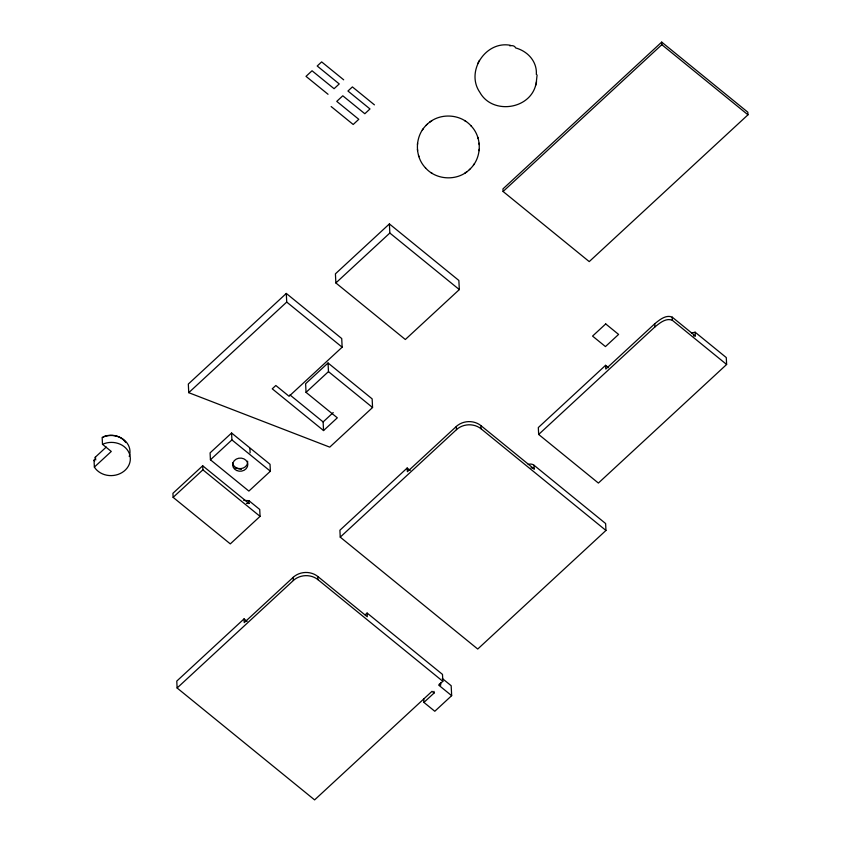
<?xml version="1.0" encoding="UTF-8"?>
<svg xmlns="http://www.w3.org/2000/svg" width="842" height="842" viewBox="0 0 842 842"><rect width="100%" height="100%" fill="white"/><g stroke="black" fill="none" stroke-linecap="round" stroke-linejoin="round"><path stroke-width="1.26" d="M537.091 74.949L536.207 83.126M426.368 125.09C414.738 136.225 414.38 156.454 425.599 167.99M470.299 168.789C481.929 157.654 482.287 137.435 471.067 125.89M417.443 144.592L417.579 143.193M479.087 150.686L479.224 149.287M510.399 45.3C485.539 40.521 465.426 71.623 479.845 92.315C492.296 115.017 530.376 109.597 535.912 84.263M535.554 85.663L536.564 81.695M479.361 60.382L477.719 63.613M422.316 130.11L423.242 128.763M473.425 165.116L474.351 163.769M427.126 124.363C439.04 112.554 460.332 113.459 471.278 126.121M425.389 167.769C436.335 180.42 457.627 181.325 469.541 169.516M426.168 125.29L427.315 124.184M469.352 169.705L470.499 168.589M95.862 459.911A17.398 15.103 -2.8 0 1 95.293 459.016L95.209 457.28L106.25 447.07M129.236 456.511A19.145 16.608 -2.8 0 0 123.058 439.135A19.145 16.608 -2.8 0 0 102.156 437.398L102.492 444.313A19.145 16.608 -2.8 0 1 128.173 451.123A19.145 16.608 -2.8 0 1 120.174 473.572A19.145 16.608 -2.8 0 1 94.367 467.089L94.03 460.185L95.293 459.016M94.367 467.089L111.281 451.459L102.492 444.313M286.301 293.437L188.324 384.047L188.745 392.677L329.738 447.134L372.564 407.517L372.143 398.876L328.043 362.986L305.614 383.731L306.035 392.361L337.316 417.821L323.549 430.557L272.25 388.815L275.829 385.499L289.069 396.277L342.147 347.188L341.726 338.547L286.301 293.437L286.722 302.067L342.147 347.188M188.745 392.677L286.722 302.067M389.393 223.919L335.421 273.839L335.863 282.954L405.339 339.505L459.322 289.585L458.869 280.47L389.393 223.919L389.835 233.034L459.322 289.585M335.863 282.954L389.835 233.034M231.582 433.009L210.09 452.87L210.426 459.785L248.885 491.086L270.377 471.215L270.04 464.3L231.582 433.009L231.918 439.913L270.377 471.215M248.895 500.653L249.043 503.505L202.69 465.784L172.926 493.307L173.126 497.359L230.298 543.89L260.062 516.367L259.725 509.463L248.895 500.653L243.696 500.39M661.696 42.1L502.958 188.903L503.084 191.492L589.232 261.609L747.97 114.807L747.843 112.218L661.696 42.1L661.823 44.689L747.97 114.807M210.426 459.785L231.918 439.913M503.084 191.492L661.823 44.689M173.126 497.359L202.89 469.836L202.69 465.784M306.035 392.361L328.464 371.617L328.043 362.986M323.549 430.557L323.118 421.926L333.222 412.58M247.085 621.343L244.054 618.881L176.778 681.094L177.115 687.998L314.603 799.9L432.009 691.324L434.093 693.019L423.926 702.417L434.798 711.269L451.659 695.671L451.175 685.714L442.282 678.484M410.212 470.478L407.181 468.015L339.905 530.228L340.242 537.143L477.73 649.035L605.956 530.449L605.619 523.535L534.017 465.258A5.22 4.526 -2.8 0 0 528.229 464.5M365.196 614.818L367.112 613.039L367.291 616.776L317.802 576.486A17.398 15.103 -2.8 0 0 293.205 577.317L244.233 622.606L244.054 618.881M534.017 465.258L534.207 468.994L480.929 425.631A17.398 15.103 -2.8 0 0 456.332 426.462L407.36 471.741L407.181 468.015M177.115 687.998L293.363 580.496A17.398 15.103 -2.8 0 1 317.96 579.664L442.829 681.304L438.703 685.125L451.659 695.671M340.242 537.143L456.49 429.641A17.398 15.103 -2.8 0 1 481.087 428.81L605.956 530.449M608.524 367.712L605.587 365.323L538.322 427.547L538.659 434.451L598.388 483.066L726.625 364.481L726.278 357.566L695.124 332.201L691.45 333.032M695.124 332.201L695.303 335.937L672.211 317.139C665.917 314.371 659.381 319.992 654.75 323.77L605.777 369.059L605.587 365.323M538.659 434.451L654.897 326.949C659.539 323.17 666.064 317.55 672.369 320.318L726.625 364.481M429.715 122.185L431.883 120.69M464.784 173.189L466.952 171.694M693.524 335.832L695.303 335.937M246.432 503.379L249.043 503.505M235.034 468.015L241.444 469.278M464.51 120.532L465.647 121.248M431.03 172.631L432.156 173.347M343.683 79.822L321.655 61.898L317.202 66.002L339.242 83.937L334.085 88.705L312.045 70.77L306.014 76.359L328.043 94.283M374.427 104.85L352.398 86.915L347.946 91.02L369.985 108.955L364.828 113.733L342.789 95.799L336.758 101.377L358.787 119.311L353.198 124.49L331.159 106.555M328.464 371.617L372.564 407.517M289.932 394.909L323.118 421.926M202.89 469.836L260.062 516.367M367.112 613.039L442.492 674.4L442.829 681.304M439.313 684.062L440.713 685.199L440.587 682.82M477.751 137.225L478.161 138.562M418.506 155.328L418.916 156.665M417.516 150.055L417.579 150.707M417.443 149.308L417.506 149.96M479.087 143.172L479.224 144.582M672.211 317.139L672.369 320.318M654.75 323.77L654.897 326.949M480.929 425.631L481.087 428.81M456.332 426.462L456.49 429.641M434.009 691.387L434.093 693.019M423.747 698.692L423.926 702.417M317.802 576.486L317.96 579.664M293.205 577.317L293.363 580.496M249.895 448.502L250.106 452.828M103.45 437.419L103.419 436.766A17.398 15.103 -2.8 0 1 125.774 442.524M94.62 461.058A19.145 16.608 -2.8 0 1 94.03 460.185M95.778 458.185A17.398 15.103 -2.8 0 1 95.209 457.28M509.81 45.857A28.186 10.072 -50.9 0 1 515.641 47.92A30.417 26.397 -2.8 0 1 536.322 74.422M247.632 461.132A7.578 6.578 -2.8 0 1 241.086 468.584A7.578 6.578 -2.8 0 1 232.592 463.005M531.018 467.794A5.22 4.526 -2.8 0 1 534.207 468.994M605.714 323.928L592.558 336.095L605.451 346.578L618.596 334.421L605.714 323.928M236.613 470.489A7.578 6.578 -2.8 0 0 247.811 464.405A7.578 6.578 -2.8 0 0 236.286 459.09A7.578 6.578 -2.8 0 0 236.613 470.489"/></g></svg>
